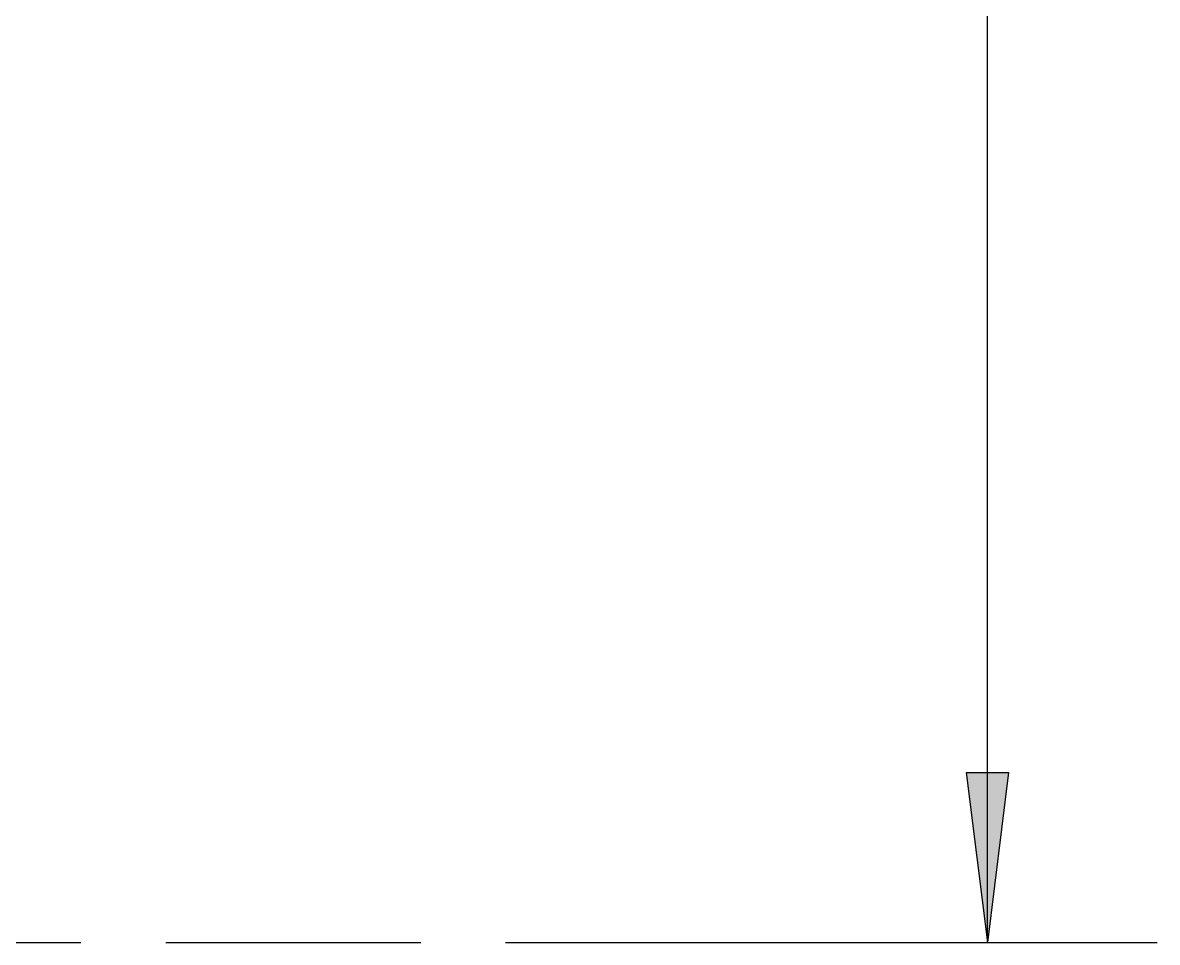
# Model space of a CAD drawing. Header units: millimetres. Extents: x 0 to 594, y 0 to 420.
# Drawn here: x 462.75 to 476.11, y 297.43 to 308.25 of the extents above; entities that cross this region are included whole.
import ezdxf

# ---------------------------------------------------------------- set-up
doc = ezdxf.new("R2010")
doc.units = ezdxf.units.MM
doc.header["$MEASUREMENT"] = 0
doc.linetypes.add('XKITLINE00', pattern=[0])
doc.linetypes.add('XKITLINE03', pattern=[6, 3, -1, 1, -1])
doc.layers.add('dimension', color=7, linetype='Continuous')
doc.layers.add('grid', color=7, linetype='Continuous')

# ---------------------------------------------------------------- blocks, each defined once
blk = doc.blocks.new('*D2174')
at = {"layer": 'grid', "color": 4, "linetype": 'XKITLINE03'}
blk.add_line((1228.871, 1836.576), (1642.443, 1836.576), dxfattribs=at)
blk = doc.blocks.new('*D2827')
at = {"layer": 'dimension', "color": 1, "linetype": 'XKITLINE00'}
for p, q in [((1640.543, 1836.576), (1640.543, 1870.376)), ((1640.293, 1838.576), (1640.543, 1836.576)), ((1640.293, 1838.576), (1640.793, 1838.576)), ((1640.793, 1838.576), (1640.543, 1836.576)), ((1635.543, 1836.576), (1642.543, 1836.576))]:
    blk.add_line(p, q, dxfattribs=at)
at = {"layer": 'dimension', "color": 1}
blk.add_solid([(1640.543, 1836.576), (1640.293, 1838.576), (1640.543, 1836.576), (1640.793, 1838.576)], dxfattribs=at)

msp = doc.modelspace()

# ---------------------------------------------------------------- block references
at = {"layer": 'dimension'}
msp.add_blockref('*D2827', (-1166.435, -1539.151), dxfattribs=at)
at = {"layer": 'grid'}
msp.add_blockref('*D2174', (-1166.435, -1539.151), dxfattribs=at)

doc.saveas('drawing.dxf')
